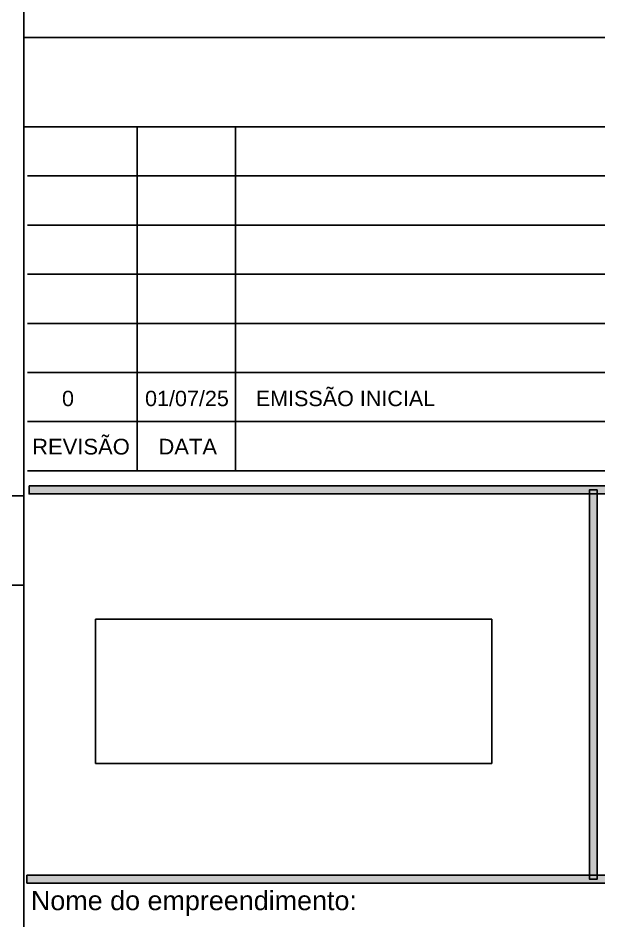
# Model space of a CAD drawing. Extents: x 0 to 5945, y 0 to 4205.
# Drawn here: x 5016 to 5393, y 592 to 1179 of the extents above; entities that cross this region are included whole.
import ezdxf

# ---------------------------------------------------------------- set-up
doc = ezdxf.new("R2010")
doc.units = 0
doc.header["$MEASUREMENT"] = 0
doc.layers.get('0').update_dxf_attribs({"linetype": 'CONTINUOUS'})
for name, color, linetype in [('MTH-226', 6, 'CONTINUOUS'), ('MTH-230', 1, 'CONTINUOUS'), ('MTH-CARIMBO-TXT2', 1, 'CONTINUOUS'), ('MTH-CARIMBOEFORMATO', 1, 'CONTINUOUS'), ('MTH-PILAR-SEGUE', 5, 'CONTINUOUS'), ('MTH-TXT-NOTAS', 3, 'CONTINUOUS')]:
    doc.layers.add(name, color=color, linetype=linetype)
doc.styles.add('TQS_ARIAL', font='arial.ttf')
picture_1 = doc.add_image_def('image1.bmp', size_in_pixel=(1014, 369))

msp = doc.modelspace()

# ---------------------------------------------------------------- linework, layer by layer
at = {"layer": 'MTH-226', "linetype": 'Continuous'}
for p, q in [((5020.000506, 1166.06672), (5895.000506, 1166.06672)), ((5020.00051, 1166.06672), (5895.00051, 1166.06672)), ((4095.000506, 868.479183), (5020.000506, 868.479183))]:
    msp.add_line(p, q, dxfattribs=at)
at = {"layer": 'MTH-230', "linetype": 'Continuous'}
for p, q in [((5020.000506, 49.998241), (5020.000506, 4154.998729)), ((5020.000506, 49.998241), (5020.000506, 1166.06672)), ((4095.000607, 810.479183), (5020.000506, 810.479183))]:
    msp.add_line(p, q, dxfattribs=at)
at = {"layer": 'MTH-CARIMBO-TXT2', "linetype": 'Continuous'}
for points in [[(5023.399593, 874.879511), (5023.399593, 869.750575), (5895.000506, 869.750575), (5895.000506, 874.879511), (5023.399593, 874.879511)], [(5392.099008, 872.315043), (5386.970072, 872.315043), (5386.970072, 619.576877), (5392.099008, 619.576877), (5392.099008, 872.315043)], [(5895.011547, 617.012409), (5895.011547, 622.141345), (5022.009336, 622.141345), (5022.009336, 617.012409), (5895.011547, 617.012409)]]:
    msp.add_lwpolyline(points, dxfattribs=at)
for points in [[(5023.399593, 874.879511), (5023.399593, 869.750575), (5895.000506, 869.750575)], [(5023.399593, 874.879511), (5895.000506, 869.750575), (5895.000506, 874.879511)], [(5023.399593, 874.879511), (5895.000506, 874.879511), (5023.399593, 874.879511)], [(5392.099008, 872.315043), (5386.970072, 872.315043), (5386.970072, 619.576877)], [(5392.099008, 872.315043), (5386.970072, 619.576877), (5392.099008, 619.576877)], [(5392.099008, 872.315043), (5392.099008, 619.576877), (5392.099008, 872.315043)], [(5895.011547, 617.012409), (5895.011547, 622.141345), (5022.009336, 622.141345)], [(5895.011547, 617.012409), (5022.009336, 622.141345), (5022.009336, 617.012409)], [(5895.011547, 617.012409), (5022.009336, 617.012409), (5895.011547, 617.012409)]]:
    msp.add_solid(points, dxfattribs=at)
at = {"layer": 'MTH-CARIMBOEFORMATO', "linetype": 'Continuous'}
for p, q in [((5093.567807, 1108.066674), (5093.567807, 884.820916)), ((5157.352309, 1108.066674), (5157.352309, 884.820916)), ((5157.352309, 884.820916), (5157.352309, 1108.066674)), ((5022.473943, 1076.174423), (5895.000506, 1076.174423)), ((5022.473943, 1044.282172), (5895.000506, 1044.282172)), ((5022.473943, 1012.38992), (5895.000506, 1012.38992)), ((5022.473943, 980.497669), (5895.000506, 980.497669)), ((5022.473943, 948.605418), (5157.352309, 948.605418)), ((5157.352309, 948.605418), (5895.011547, 948.605418)), ((5022.473943, 916.713167), (5157.352309, 916.713167)), ((5157.352309, 916.713167), (5895.011547, 916.713167)), ((5022.473943, 884.820916), (5157.352309, 884.820916)), ((5157.352309, 884.820916), (5895.011547, 884.820916))]:
    msp.add_line(p, q, dxfattribs=at)
at = {"layer": 'MTH-PILAR-SEGUE', "linetype": 'Continuous'}
msp.add_line((5020.000506, 1108.066674), (5895.000506, 1108.066674), dxfattribs=at)

# ---------------------------------------------------------------- texts
at = {"layer": 'MTH-TXT-NOTAS', "linetype": 'Continuous', "style": 'TQS_ARIAL'}
for s, height, p in [('EMISSÃO INICIAL', 10, (5170.510037, 926.713167)), ('0', 10, (5044.770125, 926.713167)), ('01/07/25', 10, (5098.658243, 926.713167)), ('REVISÃO', 10.20552, (5025.387699, 895.328944)), ('DATA', 10.20552, (5107.348797, 895.328944)), ('Nome do empreendimento:', 12.5, (5024.568211, 599.455346))]:
    msp.add_text(s, height=height, dxfattribs=at).set_placement(p)

# ---------------------------------------------------------------- pictures from other files: only their frames are drawn
at = {"linetype": 'Continuous'}
image = msp.add_image(picture_1, insert=(5066.585264, 694.746274), size_in_units=(257.179894, 93.589133), dxfattribs=at)
image.dxf.flags = 7

doc.saveas('drawing.dxf')
